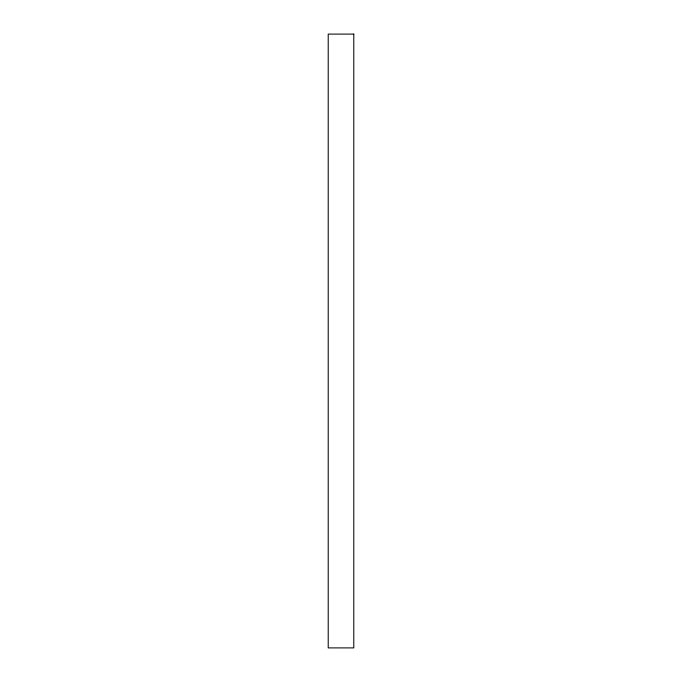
<?xml version="1.0" encoding="UTF-8"?>
<svg xmlns="http://www.w3.org/2000/svg" width="682" height="682" viewBox="0 0 682 682"><rect width="100%" height="100%" fill="white"/><g stroke="black" fill="none" stroke-linecap="round" stroke-linejoin="round"><path stroke-width="1.02" d="M353.788 34.1L328.213 34.1L328.213 647.9L353.788 647.9L353.788 34.1"/></g></svg>
